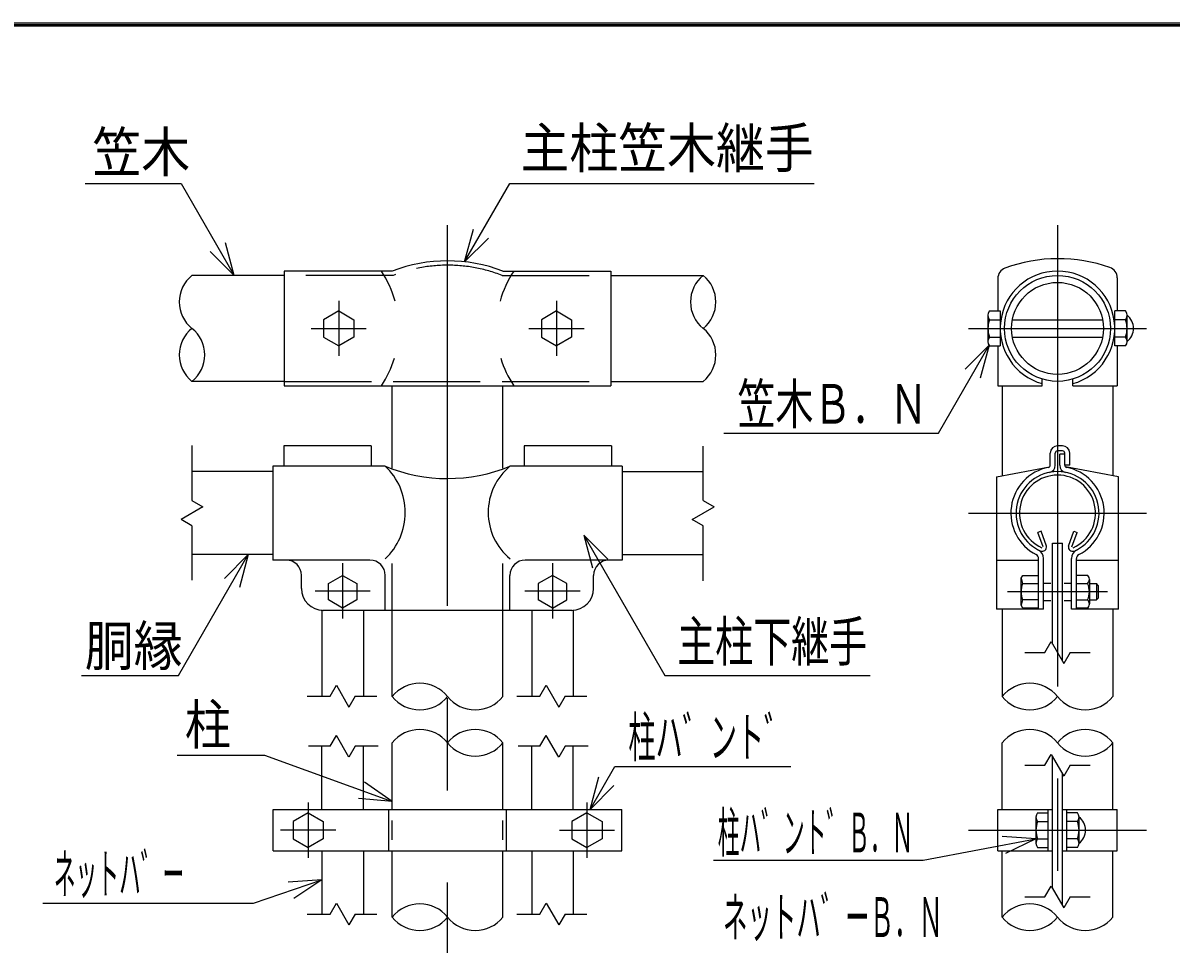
# Model space of a CAD drawing. Units: millimetres, scale not verified. Extents: x -4425 to 4425, y -3150 to 3150.
# Drawn here: x 1111 to 2692, y 1657 to 2925 of the extents above; entities that cross this region are included whole.
import ezdxf
from ezdxf.enums import TextEntityAlignment as Align

# ---------------------------------------------------------------- set-up
doc = ezdxf.new("R2010")
doc.units = ezdxf.units.MM
doc.header["$LTSCALE"] = 20
doc.linetypes.add('DASHED', pattern=[7.5, 6, -1.5])
doc.linetypes.add('USER1', pattern=[50.8, 31.75, -6.35, 6.35, -6.35])
doc.layers.add('0-0_1', color=7, linetype='Continuous', lineweight=25)
doc.layers.add('0-5_WAKU', color=7, linetype='Continuous', lineweight=25)
doc.styles.add('ＭＳ ゴシック', font='')
doc.styles.get('ＭＳ ゴシック').set_extended_font_data('MS Gothic')

msp = doc.modelspace()

# ---------------------------------------------------------------- linework, layer by layer
at = {"layer": '0-0_1', "color": 2}
for p, q in [((1196.58, 2704.01), (1328.78, 2704.01)), ((1328.78, 2704.01), (1401.83, 2577.48)), ((1719.25, 2596.05), (1781.58, 2704.01)), ((1781.58, 2704.01), (2200.84, 2704.01)), ((1719.25, 2596.05), (1731.3, 2641.05)), ((1719.25, 2596.05), (1752.19, 2628.99)), ((1401.83, 2577.48), (1368.89, 2610.43)), ((1401.83, 2577.48), (1389.77, 2622.48)), ((2371.74, 2360.46), (2441.52, 2481.3)), ((2441.52, 2481.3), (2408.57, 2448.36)), ((2441.52, 2481.3), (2429.46, 2436.3)), ((2076.22, 2360.46), (2371.74, 2360.46)), ((1343.78, 2343.63), (1343.78, 2267.65)), ((2047.77, 2267.65), (2047.77, 2342.69)), ((1343.78, 2267.65), (1358.78, 2258.99)), ((2047.77, 2267.65), (2062.77, 2258.99)), ((1358.78, 2258.99), (1328.78, 2241.67)), ((2032.77, 2241.67), (2062.77, 2258.99)), ((1343.78, 2233.01), (1328.78, 2241.67)), ((1343.78, 2233.01), (1343.78, 2157.98)), ((2047.77, 2233.01), (2032.77, 2241.67)), ((2047.77, 2157.04), (2047.77, 2233.01)), ((1883.35, 2220.01), (1994.96, 2026.71)), ((1883.35, 2220.01), (1916.3, 2187.07)), ((1883.35, 2220.01), (1895.41, 2175.01)), ((1325.17, 2026.71), (1421.28, 2193.18)), ((1421.28, 2193.18), (1388.34, 2160.24)), ((1421.28, 2193.18), (1409.22, 2148.18)), ((2518.45, 2058.45), (2527.11, 2073.45)), ((2527.12, 2073.45), (2544.44, 2043.45)), ((2490.78, 2058.45), (2518.45, 2058.45)), ((2553.1, 2058.45), (2544.44, 2043.45)), ((2553.1, 2058.45), (2580.78, 2058.45)), ((1191.4, 2026.71), (1325.17, 2026.71)), ((1994.96, 2026.71), (2277.6, 2026.71)), ((1533.96, 1998.45), (1542.62, 2013.45)), ((1542.62, 2013.45), (1559.94, 1983.45)), ((1822.96, 1998.45), (1831.62, 2013.45)), ((1831.62, 2013.45), (1848.94, 1983.45)), ((1502.2, 1998.45), (1533.96, 1998.45)), ((1568.6, 1998.45), (1559.94, 1983.45)), ((1568.6, 1998.45), (1598.53, 1998.45)), ((1791.2, 1998.45), (1822.96, 1998.45)), ((1857.6, 1998.45), (1848.94, 1983.45)), ((1857.6, 1998.45), (1887.53, 1998.45)), ((1533.96, 1929.44), (1504.02, 1929.44)), ((1533.96, 1929.44), (1542.62, 1944.44)), ((1559.94, 1914.44), (1542.62, 1944.44)), ((1568.6, 1929.44), (1559.94, 1914.44)), ((1600.35, 1929.44), (1568.6, 1929.44)), ((1822.96, 1929.44), (1793.02, 1929.44)), ((1822.96, 1929.44), (1831.62, 1944.44)), ((1848.94, 1914.44), (1831.62, 1944.44)), ((1857.6, 1929.44), (1848.94, 1914.44)), ((1889.35, 1929.44), (1857.6, 1929.44)), ((1323.19, 1917.23), (1443.8, 1917.23)), ((1443.8, 1917.23), (1619.58, 1853.25)), ((2518.45, 1903.2), (2527.12, 1918.2)), ((2527.12, 1918.2), (2544.44, 1888.2)), ((1891.96, 1842.44), (1926.05, 1901.48)), ((1926.05, 1901.48), (2168.54, 1901.48)), ((2490.78, 1903.2), (2518.45, 1903.2)), ((2553.1, 1903.2), (2544.44, 1888.2)), ((2553.1, 1903.2), (2580.78, 1903.2)), ((1891.96, 1842.44), (1904.02, 1887.44)), ((1619.58, 1853.25), (1581.41, 1879.97)), ((1891.96, 1842.44), (1924.91, 1875.39)), ((1619.58, 1853.25), (1573.17, 1857.31)), ((2506.12, 1801.85), (2459.67, 1805.44)), ((2350.77, 1772.85), (2506.12, 1801.85)), ((2506.12, 1801.85), (2464.09, 1781.74)), ((2062, 1772.85), (2350.77, 1772.85)), ((1428.62, 1713.59), (1522.78, 1745.64)), ((1522.78, 1745.64), (1476.29, 1742.55)), ((1522.78, 1745.64), (1484.06, 1719.72)), ((2518.45, 1721.97), (2527.12, 1736.97)), ((2527.12, 1736.97), (2544.44, 1706.97)), ((1138.46, 1713.59), (1428.62, 1713.59)), ((1533.96, 1698.45), (1542.62, 1713.45)), ((1542.62, 1713.45), (1559.94, 1683.45)), ((1822.96, 1698.45), (1831.62, 1713.45)), ((1831.62, 1713.45), (1848.94, 1683.45)), ((2490.78, 1721.97), (2518.45, 1721.97)), ((2553.1, 1721.97), (2544.44, 1706.97)), ((2553.1, 1721.97), (2580.78, 1721.97)), ((1502.2, 1698.45), (1533.96, 1698.45)), ((1568.6, 1698.45), (1559.94, 1683.45)), ((1568.6, 1698.45), (1598.53, 1698.45)), ((1791.2, 1698.45), (1822.96, 1698.45)), ((1857.6, 1698.45), (1848.94, 1683.45)), ((1857.6, 1698.45), (1887.53, 1698.45))]:
    msp.add_line(p, q, dxfattribs=at)
at = {"layer": '0-0_1', "color": 3, "linetype": 'USER1'}
for p, q in [((1695.78, 1106.7), (1695.78, 2646.83)), ((2535.78, 2646.83), (2535.78, 1109.79)), ((1545.78, 2542.55), (1545.78, 2466.61)), ((1845.78, 2542.55), (1845.78, 2466.61)), ((1507.81, 2504.58), (1583.74, 2504.58)), ((1807.81, 2504.58), (1883.74, 2504.58)), ((2413.35, 2504.58), (2658.2, 2504.58)), ((2413.35, 2250.33), (2658.2, 2250.33)), ((1551.28, 2181.44), (1551.28, 2105.5)), ((1840.28, 2181.44), (1840.28, 2105.5)), ((1513.31, 2143.47), (1589.25, 2143.47)), ((1802.31, 2143.47), (1878.24, 2143.47)), ((2604.6, 2142.05), (2466.95, 2142.05)), ((1503.78, 1851.91), (1503.78, 1775.98)), ((1887.78, 1851.91), (1887.78, 1775.98)), ((1541.74, 1813.94), (1465.81, 1813.94)), ((1849.81, 1813.94), (1925.74, 1813.94)), ((2413.35, 1813.94), (2658.2, 1813.94))]:
    msp.add_line(p, q, dxfattribs=at)
at = {"layer": '0-0_1'}
for p, q in [((1470.78, 2577.48), (1343.78, 2577.48)), ((1470.78, 2583.48), (1470.78, 2425.68)), ((1619.58, 2583.48), (1470.78, 2583.48)), ((1771.98, 2583.48), (1920.78, 2583.48)), ((1920.78, 2583.48), (1920.78, 2425.68)), ((1920.78, 2577.48), (2047.77, 2577.48)), ((2453.58, 2573.45), (2453.58, 2528.58)), ((2617.98, 2574.26), (2617.98, 2528.58)), ((1545.78, 2528.58), (1524.99, 2516.58)), ((1524.99, 2516.58), (1524.99, 2492.58)), ((1545.78, 2528.58), (1566.56, 2516.58)), ((1566.56, 2516.58), (1566.56, 2492.58)), ((1845.78, 2528.58), (1824.99, 2516.58)), ((1824.99, 2516.58), (1824.99, 2492.58)), ((1845.78, 2528.58), (1866.56, 2516.58)), ((1866.56, 2516.58), (1866.56, 2492.58)), ((2439.97, 2522.58), (2439.97, 2486.58)), ((2442.03, 2528.58), (2456.88, 2528.58)), ((2442.03, 2516.58), (2457.83, 2516.58)), ((2456.88, 2528.58), (2456.88, 2480.58)), ((2473.62, 2516.58), (2597.93, 2516.58)), ((2629.52, 2516.58), (2613.72, 2516.58)), ((2614.68, 2480.58), (2614.68, 2528.58)), ((2629.52, 2528.58), (2614.68, 2528.58)), ((2631.58, 2486.58), (2631.58, 2522.58)), ((1524.99, 2492.58), (1545.78, 2480.58)), ((1566.56, 2492.58), (1545.78, 2480.58)), ((1824.99, 2492.58), (1845.78, 2480.58)), ((1866.56, 2492.58), (1845.78, 2480.58)), ((2442.03, 2492.58), (2457.83, 2492.58)), ((2473.62, 2492.58), (2597.93, 2492.58)), ((2629.52, 2492.58), (2613.72, 2492.58)), ((2442.03, 2480.58), (2456.88, 2480.58)), ((2629.52, 2480.58), (2614.68, 2480.58)), ((2617.98, 2480.58), (2617.98, 2425.68)), ((1470.78, 2431.68), (1343.78, 2431.68)), ((1470.78, 2425.68), (1920.78, 2425.68)), ((1619.58, 2312), (1619.58, 2425.68)), ((1771.98, 2312), (1771.98, 2425.68)), ((1920.78, 2431.68), (2047.77, 2431.68)), ((2459.58, 2425.68), (2459.58, 2301.75)), ((2514.78, 2425.68), (2514.78, 2434.77)), ((2556.78, 2425.68), (2556.78, 2434.77)), ((2556.78, 2425.68), (2617.98, 2425.68)), ((2611.98, 2425.68), (2611.98, 2301.66)), ((1590.5, 2342.98), (1590.5, 2315)), ((1921.37, 2342.98), (1801.05, 2342.98)), ((1801.05, 2342.98), (1801.05, 2315)), ((1921.37, 2342.98), (1921.37, 2315)), ((2542.69, 2342.98), (2535.78, 2342.98)), ((2525.85, 2316.3), (2525.85, 2333.05)), ((2532.77, 2316.15), (2532.77, 2333.05)), ((2542.69, 2336.06), (2535.78, 2336.06)), ((2538.78, 2316.15), (2538.78, 2331.55)), ((2545.7, 2331.55), (2538.78, 2331.55)), ((2545.7, 2316.3), (2545.7, 2333.05)), ((2552.62, 2316.51), (2552.62, 2333.05)), ((1609.88, 2314.98), (1455.14, 2315)), ((1455.14, 2315), (1455.14, 2185.66)), ((1936.41, 2315), (1781.67, 2315)), ((1936.41, 2315), (1936.41, 2185.66)), ((2451.85, 2300.29), (2524.97, 2314.18)), ((2552.62, 2316.51), (2545.7, 2316.51)), ((2619.7, 2300.21), (2546.97, 2313.85)), ((1455.14, 2307.48), (1343.78, 2307.48)), ((1936.41, 2307.48), (2047.77, 2307.48)), ((2451.85, 2300.29), (2451.85, 2250.33)), ((2619.7, 2250.33), (2619.7, 2300.21)), ((2451.85, 2250.33), (2451.85, 2117.99)), ((2619.7, 2117.99), (2619.7, 2250.33)), ((2513.14, 2225.53), (2508.62, 2223.88)), ((2515.84, 2204.06), (2508.62, 2223.88)), ((2520.59, 2205.06), (2513.14, 2225.53)), ((2550.96, 2205.06), (2558.41, 2225.53)), ((2555.72, 2204.06), (2562.93, 2223.88)), ((2558.41, 2225.53), (2562.93, 2223.88)), ((2529.03, 2070.14), (2529.03, 2208.94)), ((2529.03, 2208.94), (2542.53, 2208.94)), ((2542.53, 2046.76), (2542.53, 2208.94)), ((1455.14, 2193.18), (1343.78, 2193.18)), ((1588.84, 2185.66), (1455.14, 2185.66)), ((1936.41, 2185.66), (1802.71, 2185.66)), ((1936.41, 2193.18), (2047.77, 2193.18)), ((2451.85, 2185.66), (2509.76, 2185.66)), ((2509.76, 2117.99), (2509.76, 2187.83)), ((2516.67, 2117.99), (2516.67, 2188)), ((2554.88, 2117.99), (2554.87, 2188)), ((2561.79, 2117.99), (2561.79, 2187.83)), ((2561.79, 2185.66), (2619.7, 2185.66)), ((1619.58, 1997.82), (1619.58, 2181.18)), ((1771.98, 1997.82), (1771.98, 2181.18)), ((1494.64, 2146.56), (1494.64, 2164.61)), ((1531.72, 2153.34), (1551.28, 2164.63)), ((1531.72, 2130.76), (1531.72, 2153.34)), ((1551.28, 2164.63), (1570.83, 2153.34)), ((1570.83, 2153.34), (1570.83, 2130.76)), ((1609.9, 2116.48), (1609.9, 2164.61)), ((1781.65, 2116.48), (1781.65, 2164.61)), ((1840.28, 2164.63), (1820.72, 2153.34)), ((1820.72, 2153.34), (1820.72, 2130.76)), ((1859.83, 2153.34), (1840.28, 2164.62)), ((1859.83, 2130.76), (1859.83, 2153.34)), ((1896.91, 2146.56), (1896.91, 2164.61)), ((2485.76, 2160.61), (2488.06, 2164.61)), ((2485.76, 2123.49), (2485.76, 2160.61)), ((2487.56, 2153.33), (2509.76, 2153.33)), ((2488.06, 2164.61), (2509.76, 2164.61)), ((2516.67, 2154.08), (2526.75, 2154.08)), ((2544.8, 2154.08), (2554.88, 2154.08)), ((2577.63, 2164.61), (2561.64, 2164.61)), ((2561.64, 2153.32), (2577.19, 2153.32)), ((2579.69, 2158.87), (2579.69, 2125.33)), ((2579.69, 2153.32), (2589.32, 2153.32)), ((2589.32, 2153.32), (2589.32, 2130.78)), ((2591.72, 2150.91), (2589.32, 2153.32)), ((2591.72, 2150.91), (2591.72, 2133.18)), ((1551.28, 2119.47), (1531.72, 2130.76)), ((1570.83, 2130.76), (1551.28, 2119.47)), ((1840.28, 2119.47), (1820.72, 2130.76)), ((1840.28, 2119.47), (1859.83, 2130.76)), ((2488.06, 2119.49), (2485.76, 2123.49)), ((2509.76, 2130.77), (2487.56, 2130.77)), ((2509.76, 2119.49), (2488.06, 2119.49)), ((2516.67, 2130.02), (2526.75, 2130.02)), ((2544.8, 2130.02), (2554.88, 2130.02)), ((2561.64, 2130.78), (2577.23, 2130.78)), ((2576.8, 2119.49), (2561.64, 2119.49)), ((2579.69, 2130.78), (2589.32, 2130.78)), ((2589.32, 2130.78), (2591.72, 2133.18)), ((1522.78, 2117.42), (1522.78, 1998.45)), ((1866.83, 2116.48), (1524.48, 2116.48)), ((1579.78, 2116.48), (1579.78, 1998.45)), ((1811.78, 2116.48), (1811.78, 1998.45)), ((1868.78, 2117.42), (1868.78, 1998.45)), ((2516.67, 2117.99), (2451.85, 2117.99)), ((2459.58, 2117.99), (2459.58, 1997.82)), ((2619.7, 2117.99), (2554.88, 2117.99)), ((2611.98, 2117.99), (2611.98, 1997.82)), ((1522.78, 1842.45), (1522.78, 1929.44)), ((1579.78, 1842.45), (1579.78, 1929.44)), ((1619.58, 1842.44), (1619.58, 1934.21)), ((1771.98, 1842.44), (1771.98, 1934.21)), ((1811.78, 1842.44), (1811.78, 1929.44)), ((1868.78, 1842.44), (1868.78, 1929.44)), ((2459.58, 1842.44), (2459.58, 1934.21)), ((2611.98, 1842.44), (2611.98, 1934.21)), ((2529.03, 1733.66), (2529.03, 1914.89)), ((2542.53, 1710.28), (2542.53, 1891.51)), ((1455.78, 1842.44), (1935.78, 1842.44)), ((1455.78, 1785.44), (1455.78, 1842.44)), ((1503.78, 1837.94), (1482.99, 1825.94)), ((1503.78, 1837.94), (1524.56, 1825.94)), ((1614.78, 1785.44), (1614.78, 1842.44)), ((1776.78, 1785.44), (1776.78, 1842.44)), ((1887.78, 1837.94), (1866.99, 1825.94)), ((1887.78, 1837.94), (1908.56, 1825.94)), ((1935.78, 1785.44), (1935.78, 1842.44)), ((2453.58, 1842.44), (2529.03, 1842.44)), ((2453.58, 1785.44), (2453.58, 1842.44)), ((2508.18, 1837.94), (2523.03, 1837.94)), ((2523.03, 1785.44), (2523.03, 1842.44)), ((2542.53, 1842.44), (2617.98, 1842.44)), ((2548.53, 1785.44), (2548.53, 1842.44)), ((2563.37, 1837.94), (2548.53, 1837.94)), ((2617.98, 1785.44), (2617.98, 1842.44)), ((1482.99, 1825.94), (1482.99, 1801.94)), ((1866.99, 1825.94), (1866.99, 1801.94)), ((1908.56, 1825.94), (1908.56, 1801.94)), ((2506.12, 1831.94), (2506.12, 1795.94)), ((2508.18, 1825.94), (2523.03, 1825.94)), ((2563.37, 1825.94), (2548.53, 1825.94)), ((2565.43, 1795.94), (2565.43, 1831.94)), ((1482.99, 1801.95), (1503.78, 1789.94)), ((1866.99, 1801.94), (1887.78, 1789.94)), ((1908.56, 1801.95), (1887.77, 1789.94)), ((2508.18, 1801.94), (2523.03, 1801.94)), ((2508.18, 1789.94), (2523.03, 1789.94)), ((2563.37, 1801.94), (2548.53, 1801.94)), ((2563.37, 1789.94), (2548.53, 1789.94)), ((1455.78, 1785.44), (1935.78, 1785.44)), ((1522.78, 1785.45), (1522.78, 1698.45)), ((1579.78, 1785.45), (1579.78, 1698.45)), ((1619.58, 1694.21), (1619.58, 1785.44)), ((1771.98, 1694.21), (1771.98, 1785.44)), ((1811.78, 1785.44), (1811.78, 1698.45)), ((1868.78, 1785.44), (1868.78, 1698.45)), ((2453.58, 1785.44), (2529.03, 1785.44)), ((2459.58, 1694.21), (2459.58, 1785.44)), ((2542.53, 1785.44), (2617.98, 1785.44)), ((2611.98, 1694.21), (2611.98, 1785.44))]:
    msp.add_line(p, q, dxfattribs=at)
at = {"layer": '0-0_1', "color": 8, "linetype": 'DASHED'}
for p, q in [((1620.69, 2577.48), (1470.78, 2577.48)), ((1770.86, 2577.48), (1920.78, 2577.48)), ((1470.78, 2431.68), (1920.78, 2431.68)), ((1619.58, 1800.44), (1619.58, 1827.44)), ((1771.98, 1800.44), (1771.98, 1827.44))]:
    msp.add_line(p, q, dxfattribs=at)
at = {"layer": '0-0_1'}
for points in [[(2453.58, 2480.58), (2453.58, 2425.68), (2514.78, 2425.68)], [(1590.5, 2342.98), (1470.18, 2342.98), (1470.18, 2315)], [(1524.56, 1825.94), (1524.56, 1801.94), (1503.78, 1789.94)]]:
    msp.add_lwpolyline(points, dxfattribs=at)
for radius in [72.9, 63.3]:
    msp.add_circle((2535.78, 2504.58), radius, dxfattribs=at)
for centre, radius, start, end in [((1695.78, 2384.63), 212.95, 69.03345, 110.9667), ((2536.9, 2387.16), 213.42, 70.54896, 110.14153), ((1373, 2541.03), 46.72, 128.71809, 231.2822), ((1486.88, 2504.58), 141.69, 15.3674, 33.83771), ((1904.67, 2504.58), 141.69, 146.16244, 164.63274), ((2076.99, 2541.03), 46.72, 128.71809, 231.2822), ((2018.55, 2541.03), 46.72, 308.71795, 51.28205), ((2468.58, 2573.45), 15, 110.14153, 180), ((2535.78, 2504.58), 78.9, 285.43582, 254.56419), ((2602.98, 2574.26), 15, 0, 70.54896), ((2449.74, 2522.58), 9.77, 142.12123, 217.87906), ((2475.97, 2504.58), 36, 160.5289, 199.47138), ((2621.81, 2522.58), 9.77, 322.12109, 37.87891), ((2595.58, 2504.58), 36, 340.52876, 19.47124), ((2618.08, 2504.58), 22.5, 306.86985, 53.13015), ((1373, 2468.13), 46.72, 128.71809, 231.2822), ((1314.56, 2468.13), 46.72, 308.71795, 51.28205), ((2018.55, 2468.13), 46.72, 308.71795, 51.28205), ((2449.74, 2486.58), 9.77, 142.12123, 217.87906), ((2621.81, 2486.58), 9.77, 322.12109, 37.87891), ((1486.88, 2504.58), 141.69, 326.16229, 343.14703), ((1904.67, 2504.58), 141.69, 196.85282, 213.83756), ((2535.78, 2333.05), 9.93, 90, 180), ((2542.69, 2333.05), 9.93, 0, 90), ((2535.78, 2333.05), 3.01, 90, 180), ((2542.69, 2333.05), 3.01, 0, 90), ((1550.08, 2251.22), 87.42, 313.11304, 46.84253), ((1695.75, 2522.99), 225.04, 247.56669, 292.44657), ((1834.47, 2251.29), 82.75, 129.64224, 230.53066), ((2535.78, 2250.33), 64.22, 101.09585, 242.86295), ((2522.84, 2316.3), 3.01, 281.09534, 0), ((2522.84, 2316.15), 9.93, 281.12048, 0), ((2548.71, 2316.15), 9.93, 180, 258.88393), ((2548.71, 2316.3), 3.01, 180, 258.90917), ((2535.78, 2250.33), 64.22, 297.13473, 78.90888), ((2535.78, 2250.33), 57.15, 90.00128, 242.80055), ((2535.78, 2250.33), 52.34, 294.33505, 245.82558), ((2535.78, 2250.33), 57.15, 297.19772, 90.00128), ((2503.74, 2188), 12.93, 0, 62.80017), ((2514.72, 2203.8), 6.02, 245.55103, 10.6546), ((2556.83, 2203.77), 6.02, 169.34531, 287.95501), ((2567.81, 2188), 12.93, 117.19772, 180), ((1473.59, 2164.61), 21.05, 0, 90), ((1588.84, 2164.61), 21.05, 0, 90), ((1802.71, 2164.61), 21.05, 90, 180), ((1917.96, 2164.61), 21.05, 90, 180), ((2503.74, 2187.83), 6.02, 0, 62.86319), ((2567.81, 2187.83), 6.02, 117.1347, 180), ((2521.5, 2165.62), 36.09, 187.97958, 199.90953), ((2521.87, 2142.05), 36.12, 161.80096, 198.19904), ((2571.57, 2159.19), 8.12, 313.6954, 41.82075), ((2553.16, 2142), 26.56, 335.14081, 25.22754), ((1524.72, 2146.56), 30.08, 180, 270), ((1866.83, 2146.56), 30.08, 270, 0), ((2521.5, 2118.48), 36.09, 160.09047, 172.02042), ((2572.35, 2125.33), 7.34, 307.30571, 49.067), ((1657.68, 1967.27), 48.83, 38.71757, 141.28167), ((2497.68, 1967.27), 48.83, 38.71787, 141.28198), ((1657.68, 2028.36), 48.83, 218.71771, 321.28182), ((1733.88, 2028.36), 48.83, 218.71771, 321.28182), ((2497.68, 2028.36), 48.83, 218.71802, 321.28213), ((2573.88, 2028.36), 48.83, 218.71802, 321.28213), ((1657.68, 1903.66), 48.83, 38.71802, 141.28213), ((1733.88, 1903.66), 48.83, 38.71802, 141.28213), ((2497.68, 1903.66), 48.83, 38.71802, 141.28213), ((2573.88, 1903.66), 48.83, 38.71802, 141.28213), ((1733.88, 1964.75), 48.83, 218.71787, 321.28198), ((2573.88, 1964.75), 48.83, 218.71787, 321.28198), ((2515.89, 1831.94), 9.77, 142.12123, 217.87906), ((2555.66, 1831.94), 9.77, 322.12109, 37.87891), ((2542.12, 1813.94), 36, 160.5289, 199.47138), ((2529.43, 1813.94), 36, 340.52876, 19.47124), ((2551.93, 1813.94), 22.5, 306.86985, 53.13015), ((2515.89, 1795.94), 9.77, 142.12123, 217.87906), ((2555.66, 1795.94), 9.77, 322.12109, 37.87891), ((1657.68, 1663.66), 48.83, 38.71802, 141.28213), ((2497.68, 1663.66), 48.83, 38.71802, 141.28213), ((1657.68, 1724.75), 48.83, 218.71787, 321.28198), ((1733.88, 1724.75), 48.83, 218.71787, 321.28198), ((2497.68, 1724.75), 48.83, 218.71787, 321.28198), ((2573.88, 1724.75), 48.83, 218.71787, 321.28198)]:
    msp.add_arc(centre, radius, start, end, dxfattribs=at)
at = {"layer": '0-0_1', "color": 8, "linetype": 'DASHED'}
msp.add_arc((1695.78, 2384.63), 206.95, 68.7282, 111.27195, dxfattribs=at)
at = {"layer": '0-5_WAKU'}
msp.add_line((-4048.05, 2923), (4197.95, 2923), dxfattribs=at)
msp.add_lwpolyline([(-4050.05, 2925), (4199.95, 2925), (4199.95, -2925), (-4050.05, -2925)], close=True, dxfattribs=at)
msp.add_lwpolyline([(-4046.05, -2921), (-4046.05, 2921), (4195.95, 2921)], dxfattribs=at)

# ---------------------------------------------------------------- texts
at = {"layer": '0-0_1', "style": 'ＭＳ ゴシック'}
for s, width, p in [('笠木', 0.9, (1206.56, 2703.37)), ('主柱笠木継手', 0.9, (1796.16, 2709.04)), ('笠木Ｂ．Ｎ', 0.7, (2094.98, 2356.8)), ('胴縁', 0.9, (1196.09, 2023.82)), ('主柱下継手', 0.7, (2011.96, 2029.77)), ('柱', 0.85, (1333.88, 1915.36)), ('柱ハ゛ント゛', 0.5, (1944.75, 1898.26)), ('柱ハ゛ント゛Ｂ．Ｎ', 0.4, (2067.89, 1766.81)), ('ネットハ゛ー', 0.4, (1153.52, 1709.8)), ('ネットハ゛ーＢ．Ｎ', 0.45, (2075.08, 1650.34))]:
    msp.add_text(s, height=54.84, dxfattribs=dict(at, width=width)).set_placement(p, align=Align.BOTTOM_LEFT)

doc.saveas('drawing.dxf')
